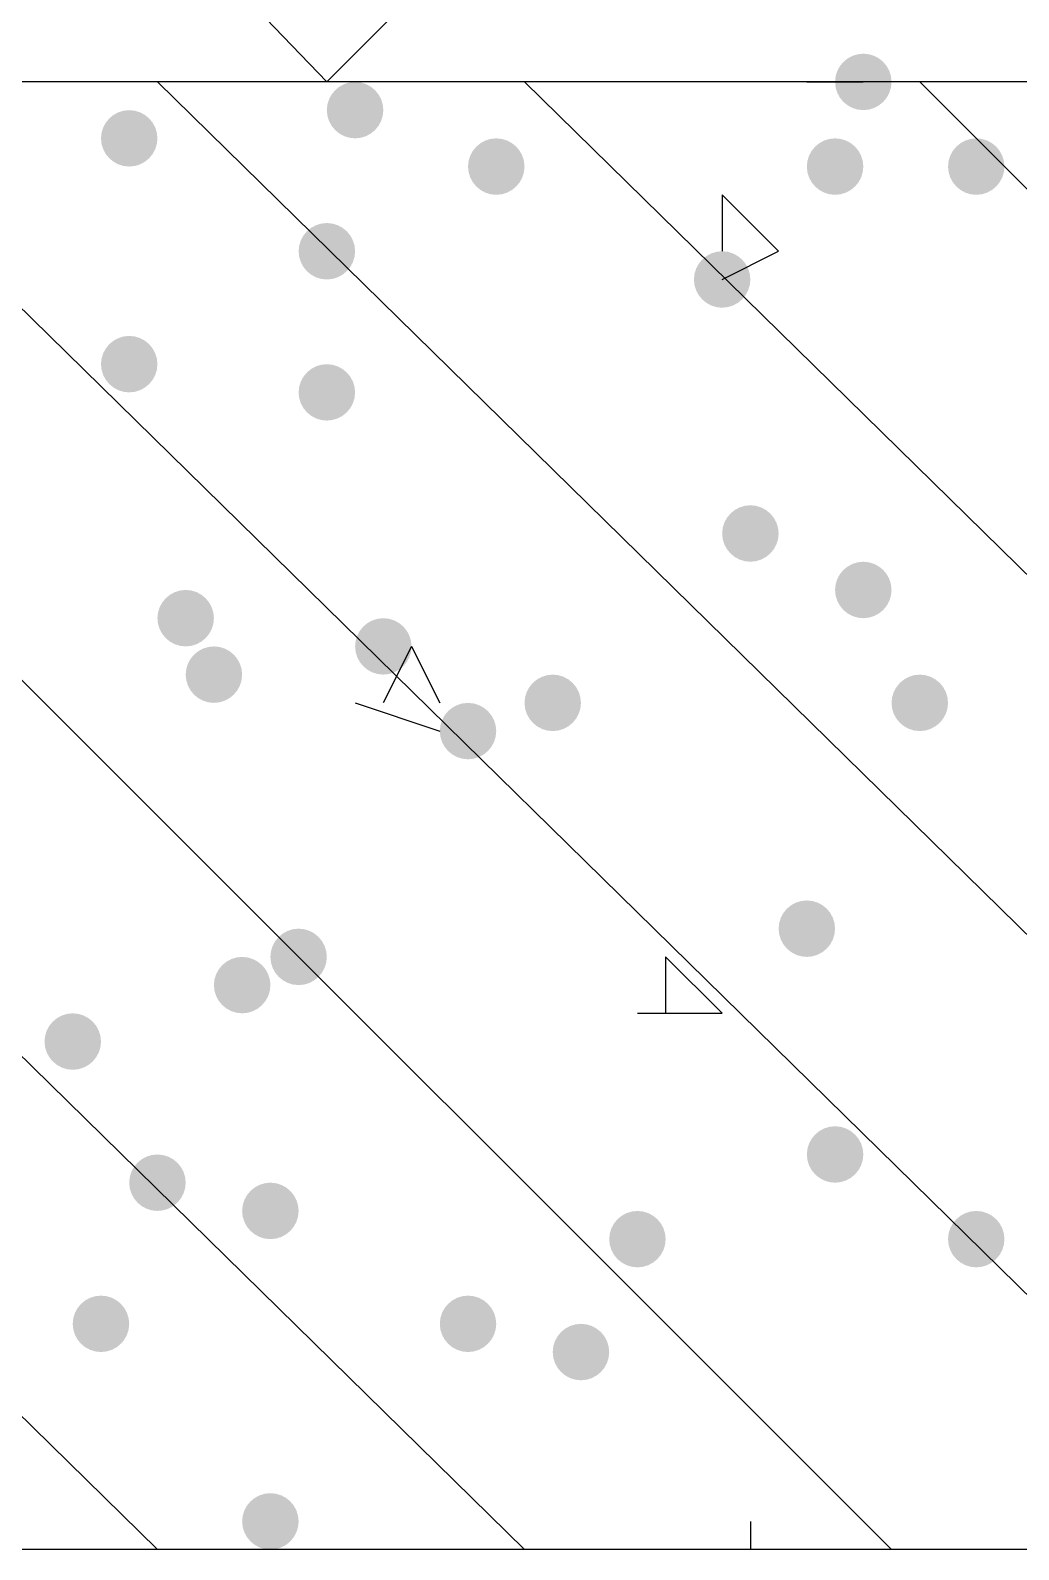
# Model space of a CAD drawing. Header units: inches. Extents: x 11 to 286, y 6 to 196.
# Drawn here: x 91.687 to 93.169, y 91.75 to 94.029 of the extents above; entities that cross this region are included whole.
import ezdxf

# ---------------------------------------------------------------- set-up
doc = ezdxf.new("R2010")
doc.units = ezdxf.units.IN
doc.header["$MEASUREMENT"] = 0
doc.layers.add('PDF_几何图形', color=7, linetype='Continuous')
doc.layers.add('PDF_实体填充', color=7, linetype='Continuous', true_color=0xffffff)

msp = doc.modelspace()

# ---------------------------------------------------------------- hatches: boundary and pattern name
at = {"layer": 'PDF_实体填充', "transparency": 33554559}
h = msp.add_hatch(color=7, dxfattribs=at)
edge = h.paths.add_edge_path(flags=0)
edge.add_spline(control_points=[(92.9781, 93.9518), (92.9781, 93.9285), (92.9591, 93.9094), (92.9358, 93.9094)], knot_values=[0, 0, 0, 0, 1, 1, 1, 1], degree=3, periodic=0)
edge.add_spline(control_points=[(92.9358, 93.9094), (92.9125, 93.9094), (92.8934, 93.9285), (92.8934, 93.9518)], knot_values=[0, 0, 0, 0, 1, 1, 1, 1], degree=3, periodic=0)
edge.add_line((92.8934, 93.9518), (92.8934, 93.9518))
edge.add_spline(control_points=[(92.8934, 93.9518), (92.8934, 93.9751), (92.9125, 93.9941), (92.9358, 93.9941)], knot_values=[0, 0, 0, 0, 1, 1, 1, 1], degree=3, periodic=0)
edge.add_spline(control_points=[(92.9358, 93.9941), (92.9591, 93.9941), (92.9781, 93.9751), (92.9781, 93.9518)], knot_values=[0, 0, 0, 0, 1, 1, 1, 1], degree=3, periodic=0)
edge.add_line((92.9781, 93.9518), (92.9781, 93.9518))
edge.add_line((92.9781, 93.9518), (92.9781, 93.9518))
h = msp.add_hatch(color=7, dxfattribs=at)
edge = h.paths.add_edge_path(flags=0)
edge.add_spline(control_points=[(92.2161, 93.9094), (92.2161, 93.8862), (92.1971, 93.8671), (92.1738, 93.8671)], knot_values=[0, 0, 0, 0, 1, 1, 1, 1], degree=3, periodic=0)
edge.add_spline(control_points=[(92.1738, 93.8671), (92.1505, 93.8671), (92.1314, 93.8862), (92.1314, 93.9094)], knot_values=[0, 0, 0, 0, 1, 1, 1, 1], degree=3, periodic=0)
edge.add_line((92.1314, 93.9094), (92.1314, 93.9094))
edge.add_spline(control_points=[(92.1314, 93.9094), (92.1314, 93.9327), (92.1505, 93.9518), (92.1738, 93.9518)], knot_values=[0, 0, 0, 0, 1, 1, 1, 1], degree=3, periodic=0)
edge.add_spline(control_points=[(92.1738, 93.9518), (92.1971, 93.9518), (92.2161, 93.9327), (92.2161, 93.9094)], knot_values=[0, 0, 0, 0, 1, 1, 1, 1], degree=3, periodic=0)
edge.add_line((92.2161, 93.9094), (92.2161, 93.9094))
edge.add_line((92.2161, 93.9094), (92.2161, 93.9094))
h = msp.add_hatch(color=7, dxfattribs=at)
edge = h.paths.add_edge_path(flags=0)
edge.add_spline(control_points=[(91.8774, 93.8671), (91.8774, 93.8438), (91.8584, 93.8248), (91.8351, 93.8248)], knot_values=[0, 0, 0, 0, 1, 1, 1, 1], degree=3, periodic=0)
edge.add_spline(control_points=[(91.8351, 93.8248), (91.8118, 93.8248), (91.7928, 93.8438), (91.7928, 93.8671)], knot_values=[0, 0, 0, 0, 1, 1, 1, 1], degree=3, periodic=0)
edge.add_line((91.7928, 93.8671), (91.7928, 93.8671))
edge.add_spline(control_points=[(91.7928, 93.8671), (91.7928, 93.8904), (91.8118, 93.9094), (91.8351, 93.9094)], knot_values=[0, 0, 0, 0, 1, 1, 1, 1], degree=3, periodic=0)
edge.add_spline(control_points=[(91.8351, 93.9094), (91.8584, 93.9094), (91.8774, 93.8904), (91.8774, 93.8671)], knot_values=[0, 0, 0, 0, 1, 1, 1, 1], degree=3, periodic=0)
edge.add_line((91.8774, 93.8671), (91.8774, 93.8671))
edge.add_line((91.8774, 93.8671), (91.8774, 93.8671))
h = msp.add_hatch(color=7, dxfattribs=at)
edge = h.paths.add_edge_path(flags=0)
edge.add_spline(control_points=[(92.4278, 93.8248), (92.4278, 93.8015), (92.4087, 93.7824), (92.3854, 93.7824)], knot_values=[0, 0, 0, 0, 1, 1, 1, 1], degree=3, periodic=0)
edge.add_spline(control_points=[(92.3854, 93.7824), (92.3622, 93.7824), (92.3431, 93.8015), (92.3431, 93.8248)], knot_values=[0, 0, 0, 0, 1, 1, 1, 1], degree=3, periodic=0)
edge.add_line((92.3431, 93.8248), (92.3431, 93.8248))
edge.add_spline(control_points=[(92.3431, 93.8248), (92.3431, 93.8481), (92.3622, 93.8671), (92.3854, 93.8671)], knot_values=[0, 0, 0, 0, 1, 1, 1, 1], degree=3, periodic=0)
edge.add_spline(control_points=[(92.3854, 93.8671), (92.4087, 93.8671), (92.4278, 93.8481), (92.4278, 93.8248)], knot_values=[0, 0, 0, 0, 1, 1, 1, 1], degree=3, periodic=0)
edge.add_line((92.4278, 93.8248), (92.4278, 93.8248))
edge.add_line((92.4278, 93.8248), (92.4278, 93.8248))
h = msp.add_hatch(color=7, dxfattribs=at)
edge = h.paths.add_edge_path(flags=0)
edge.add_spline(control_points=[(92.9358, 93.8248), (92.9358, 93.8015), (92.9167, 93.7824), (92.8934, 93.7824)], knot_values=[0, 0, 0, 0, 1, 1, 1, 1], degree=3, periodic=0)
edge.add_spline(control_points=[(92.8934, 93.7824), (92.8702, 93.7824), (92.8511, 93.8015), (92.8511, 93.8248)], knot_values=[0, 0, 0, 0, 1, 1, 1, 1], degree=3, periodic=0)
edge.add_line((92.8511, 93.8248), (92.8511, 93.8248))
edge.add_spline(control_points=[(92.8511, 93.8248), (92.8511, 93.8481), (92.8702, 93.8671), (92.8934, 93.8671)], knot_values=[0, 0, 0, 0, 1, 1, 1, 1], degree=3, periodic=0)
edge.add_spline(control_points=[(92.8934, 93.8671), (92.9167, 93.8671), (92.9358, 93.8481), (92.9358, 93.8248)], knot_values=[0, 0, 0, 0, 1, 1, 1, 1], degree=3, periodic=0)
edge.add_line((92.9358, 93.8248), (92.9358, 93.8248))
edge.add_line((92.9358, 93.8248), (92.9358, 93.8248))
h = msp.add_hatch(color=7, dxfattribs=at)
edge = h.paths.add_edge_path(flags=0)
edge.add_spline(control_points=[(93.1474, 93.8248), (93.1474, 93.8015), (93.1284, 93.7824), (93.1051, 93.7824)], knot_values=[0, 0, 0, 0, 1, 1, 1, 1], degree=3, periodic=0)
edge.add_spline(control_points=[(93.1051, 93.7824), (93.0818, 93.7824), (93.0628, 93.8015), (93.0628, 93.8248)], knot_values=[0, 0, 0, 0, 1, 1, 1, 1], degree=3, periodic=0)
edge.add_line((93.0628, 93.8248), (93.0628, 93.8248))
edge.add_spline(control_points=[(93.0628, 93.8248), (93.0628, 93.8481), (93.0818, 93.8671), (93.1051, 93.8671)], knot_values=[0, 0, 0, 0, 1, 1, 1, 1], degree=3, periodic=0)
edge.add_spline(control_points=[(93.1051, 93.8671), (93.1284, 93.8671), (93.1474, 93.8481), (93.1474, 93.8248)], knot_values=[0, 0, 0, 0, 1, 1, 1, 1], degree=3, periodic=0)
edge.add_line((93.1474, 93.8248), (93.1474, 93.8248))
edge.add_line((93.1474, 93.8248), (93.1474, 93.8248))
h = msp.add_hatch(color=7, dxfattribs=at)
edge = h.paths.add_edge_path(flags=0)
edge.add_spline(control_points=[(92.1738, 93.6978), (92.1738, 93.6745), (92.1547, 93.6554), (92.1314, 93.6554)], knot_values=[0, 0, 0, 0, 1, 1, 1, 1], degree=3, periodic=0)
edge.add_spline(control_points=[(92.1314, 93.6554), (92.1082, 93.6554), (92.0891, 93.6745), (92.0891, 93.6978)], knot_values=[0, 0, 0, 0, 1, 1, 1, 1], degree=3, periodic=0)
edge.add_line((92.0891, 93.6978), (92.0891, 93.6978))
edge.add_spline(control_points=[(92.0891, 93.6978), (92.0891, 93.7211), (92.1082, 93.7401), (92.1314, 93.7401)], knot_values=[0, 0, 0, 0, 1, 1, 1, 1], degree=3, periodic=0)
edge.add_spline(control_points=[(92.1314, 93.7401), (92.1547, 93.7401), (92.1738, 93.7211), (92.1738, 93.6978)], knot_values=[0, 0, 0, 0, 1, 1, 1, 1], degree=3, periodic=0)
edge.add_line((92.1738, 93.6978), (92.1738, 93.6978))
edge.add_line((92.1738, 93.6978), (92.1738, 93.6978))
h = msp.add_hatch(color=7, dxfattribs=at)
edge = h.paths.add_edge_path(flags=0)
edge.add_spline(control_points=[(92.7664, 93.6554), (92.7664, 93.6322), (92.7474, 93.6131), (92.7241, 93.6131)], knot_values=[0, 0, 0, 0, 1, 1, 1, 1], degree=3, periodic=0)
edge.add_spline(control_points=[(92.7241, 93.6131), (92.7008, 93.6131), (92.6818, 93.6322), (92.6818, 93.6554)], knot_values=[0, 0, 0, 0, 1, 1, 1, 1], degree=3, periodic=0)
edge.add_line((92.6818, 93.6554), (92.6818, 93.6554))
edge.add_spline(control_points=[(92.6818, 93.6554), (92.6818, 93.6787), (92.7008, 93.6978), (92.7241, 93.6978)], knot_values=[0, 0, 0, 0, 1, 1, 1, 1], degree=3, periodic=0)
edge.add_spline(control_points=[(92.7241, 93.6978), (92.7474, 93.6978), (92.7664, 93.6787), (92.7664, 93.6554)], knot_values=[0, 0, 0, 0, 1, 1, 1, 1], degree=3, periodic=0)
edge.add_line((92.7664, 93.6554), (92.7664, 93.6554))
edge.add_line((92.7664, 93.6554), (92.7664, 93.6554))
h = msp.add_hatch(color=7, dxfattribs=at)
edge = h.paths.add_edge_path(flags=0)
edge.add_spline(control_points=[(91.8774, 93.5284), (91.8774, 93.5052), (91.8584, 93.4861), (91.8351, 93.4861)], knot_values=[0, 0, 0, 0, 1, 1, 1, 1], degree=3, periodic=0)
edge.add_spline(control_points=[(91.8351, 93.4861), (91.8118, 93.4861), (91.7928, 93.5052), (91.7928, 93.5284)], knot_values=[0, 0, 0, 0, 1, 1, 1, 1], degree=3, periodic=0)
edge.add_line((91.7928, 93.5284), (91.7928, 93.5284))
edge.add_spline(control_points=[(91.7928, 93.5284), (91.7928, 93.5517), (91.8118, 93.5708), (91.8351, 93.5708)], knot_values=[0, 0, 0, 0, 1, 1, 1, 1], degree=3, periodic=0)
edge.add_spline(control_points=[(91.8351, 93.5708), (91.8584, 93.5708), (91.8774, 93.5517), (91.8774, 93.5284)], knot_values=[0, 0, 0, 0, 1, 1, 1, 1], degree=3, periodic=0)
edge.add_line((91.8774, 93.5284), (91.8774, 93.5284))
edge.add_line((91.8774, 93.5284), (91.8774, 93.5284))
h = msp.add_hatch(color=7, dxfattribs=at)
edge = h.paths.add_edge_path(flags=0)
edge.add_spline(control_points=[(92.1738, 93.4861), (92.1738, 93.4628), (92.1547, 93.4438), (92.1314, 93.4438)], knot_values=[0, 0, 0, 0, 1, 1, 1, 1], degree=3, periodic=0)
edge.add_spline(control_points=[(92.1314, 93.4438), (92.1082, 93.4438), (92.0891, 93.4628), (92.0891, 93.4861)], knot_values=[0, 0, 0, 0, 1, 1, 1, 1], degree=3, periodic=0)
edge.add_line((92.0891, 93.4861), (92.0891, 93.4861))
edge.add_spline(control_points=[(92.0891, 93.4861), (92.0891, 93.5094), (92.1082, 93.5284), (92.1314, 93.5284)], knot_values=[0, 0, 0, 0, 1, 1, 1, 1], degree=3, periodic=0)
edge.add_spline(control_points=[(92.1314, 93.5284), (92.1547, 93.5284), (92.1738, 93.5094), (92.1738, 93.4861)], knot_values=[0, 0, 0, 0, 1, 1, 1, 1], degree=3, periodic=0)
edge.add_line((92.1738, 93.4861), (92.1738, 93.4861))
edge.add_line((92.1738, 93.4861), (92.1738, 93.4861))
h = msp.add_hatch(color=7, dxfattribs=at)
edge = h.paths.add_edge_path(flags=0)
edge.add_spline(control_points=[(92.8088, 93.2744), (92.8088, 93.2512), (92.7897, 93.2321), (92.7664, 93.2321)], knot_values=[0, 0, 0, 0, 1, 1, 1, 1], degree=3, periodic=0)
edge.add_spline(control_points=[(92.7664, 93.2321), (92.7432, 93.2321), (92.7241, 93.2512), (92.7241, 93.2744)], knot_values=[0, 0, 0, 0, 1, 1, 1, 1], degree=3, periodic=0)
edge.add_line((92.7241, 93.2744), (92.7241, 93.2744))
edge.add_spline(control_points=[(92.7241, 93.2744), (92.7241, 93.2977), (92.7432, 93.3168), (92.7664, 93.3168)], knot_values=[0, 0, 0, 0, 1, 1, 1, 1], degree=3, periodic=0)
edge.add_spline(control_points=[(92.7664, 93.3168), (92.7897, 93.3168), (92.8088, 93.2977), (92.8088, 93.2744)], knot_values=[0, 0, 0, 0, 1, 1, 1, 1], degree=3, periodic=0)
edge.add_line((92.8088, 93.2744), (92.8088, 93.2744))
edge.add_line((92.8088, 93.2744), (92.8088, 93.2744))
h = msp.add_hatch(color=7, dxfattribs=at)
edge = h.paths.add_edge_path(flags=0)
edge.add_spline(control_points=[(92.9781, 93.1898), (92.9781, 93.1665), (92.9591, 93.1474), (92.9358, 93.1474)], knot_values=[0, 0, 0, 0, 1, 1, 1, 1], degree=3, periodic=0)
edge.add_spline(control_points=[(92.9358, 93.1474), (92.9125, 93.1474), (92.8934, 93.1665), (92.8934, 93.1898)], knot_values=[0, 0, 0, 0, 1, 1, 1, 1], degree=3, periodic=0)
edge.add_line((92.8934, 93.1898), (92.8934, 93.1898))
edge.add_spline(control_points=[(92.8934, 93.1898), (92.8934, 93.2131), (92.9125, 93.2321), (92.9358, 93.2321)], knot_values=[0, 0, 0, 0, 1, 1, 1, 1], degree=3, periodic=0)
edge.add_spline(control_points=[(92.9358, 93.2321), (92.9591, 93.2321), (92.9781, 93.2131), (92.9781, 93.1898)], knot_values=[0, 0, 0, 0, 1, 1, 1, 1], degree=3, periodic=0)
edge.add_line((92.9781, 93.1898), (92.9781, 93.1898))
edge.add_line((92.9781, 93.1898), (92.9781, 93.1898))
h = msp.add_hatch(color=7, dxfattribs=at)
edge = h.paths.add_edge_path(flags=0)
edge.add_spline(control_points=[(91.9621, 93.1474), (91.9621, 93.1242), (91.9431, 93.1051), (91.9198, 93.1051)], knot_values=[0, 0, 0, 0, 1, 1, 1, 1], degree=3, periodic=0)
edge.add_spline(control_points=[(91.9198, 93.1051), (91.8965, 93.1051), (91.8774, 93.1242), (91.8774, 93.1474)], knot_values=[0, 0, 0, 0, 1, 1, 1, 1], degree=3, periodic=0)
edge.add_line((91.8774, 93.1474), (91.8774, 93.1474))
edge.add_spline(control_points=[(91.8774, 93.1474), (91.8774, 93.1707), (91.8965, 93.1898), (91.9198, 93.1898)], knot_values=[0, 0, 0, 0, 1, 1, 1, 1], degree=3, periodic=0)
edge.add_spline(control_points=[(91.9198, 93.1898), (91.9431, 93.1898), (91.9621, 93.1707), (91.9621, 93.1474)], knot_values=[0, 0, 0, 0, 1, 1, 1, 1], degree=3, periodic=0)
edge.add_line((91.9621, 93.1474), (91.9621, 93.1474))
edge.add_line((91.9621, 93.1474), (91.9621, 93.1474))
h = msp.add_hatch(color=7, dxfattribs=at)
edge = h.paths.add_edge_path(flags=0)
edge.add_spline(control_points=[(92.2584, 93.1051), (92.2584, 93.0818), (92.2394, 93.0628), (92.2161, 93.0628)], knot_values=[0, 0, 0, 0, 1, 1, 1, 1], degree=3, periodic=0)
edge.add_spline(control_points=[(92.2161, 93.0628), (92.1928, 93.0628), (92.1738, 93.0818), (92.1738, 93.1051)], knot_values=[0, 0, 0, 0, 1, 1, 1, 1], degree=3, periodic=0)
edge.add_line((92.1738, 93.1051), (92.1738, 93.1051))
edge.add_spline(control_points=[(92.1738, 93.1051), (92.1738, 93.1284), (92.1928, 93.1474), (92.2161, 93.1474)], knot_values=[0, 0, 0, 0, 1, 1, 1, 1], degree=3, periodic=0)
edge.add_spline(control_points=[(92.2161, 93.1474), (92.2394, 93.1474), (92.2584, 93.1284), (92.2584, 93.1051)], knot_values=[0, 0, 0, 0, 1, 1, 1, 1], degree=3, periodic=0)
edge.add_line((92.2584, 93.1051), (92.2584, 93.1051))
edge.add_line((92.2584, 93.1051), (92.2584, 93.1051))
h = msp.add_hatch(color=7, dxfattribs=at)
edge = h.paths.add_edge_path(flags=0)
edge.add_spline(control_points=[(92.0044, 93.0628), (92.0044, 93.0395), (91.9854, 93.0204), (91.9621, 93.0204)], knot_values=[0, 0, 0, 0, 1, 1, 1, 1], degree=3, periodic=0)
edge.add_spline(control_points=[(91.9621, 93.0204), (91.9388, 93.0204), (91.9198, 93.0395), (91.9198, 93.0628)], knot_values=[0, 0, 0, 0, 1, 1, 1, 1], degree=3, periodic=0)
edge.add_line((91.9198, 93.0628), (91.9198, 93.0628))
edge.add_spline(control_points=[(91.9198, 93.0628), (91.9198, 93.0861), (91.9388, 93.1051), (91.9621, 93.1051)], knot_values=[0, 0, 0, 0, 1, 1, 1, 1], degree=3, periodic=0)
edge.add_spline(control_points=[(91.9621, 93.1051), (91.9854, 93.1051), (92.0044, 93.0861), (92.0044, 93.0628)], knot_values=[0, 0, 0, 0, 1, 1, 1, 1], degree=3, periodic=0)
edge.add_line((92.0044, 93.0628), (92.0044, 93.0628))
edge.add_line((92.0044, 93.0628), (92.0044, 93.0628))
h = msp.add_hatch(color=7, dxfattribs=at)
edge = h.paths.add_edge_path(flags=0)
edge.add_spline(control_points=[(92.5124, 93.0204), (92.5124, 92.9972), (92.4934, 92.9781), (92.4701, 92.9781)], knot_values=[0, 0, 0, 0, 1, 1, 1, 1], degree=3, periodic=0)
edge.add_spline(control_points=[(92.4701, 92.9781), (92.4468, 92.9781), (92.4278, 92.9972), (92.4278, 93.0204)], knot_values=[0, 0, 0, 0, 1, 1, 1, 1], degree=3, periodic=0)
edge.add_line((92.4278, 93.0204), (92.4278, 93.0204))
edge.add_spline(control_points=[(92.4278, 93.0204), (92.4278, 93.0437), (92.4468, 93.0628), (92.4701, 93.0628)], knot_values=[0, 0, 0, 0, 1, 1, 1, 1], degree=3, periodic=0)
edge.add_spline(control_points=[(92.4701, 93.0628), (92.4934, 93.0628), (92.5124, 93.0437), (92.5124, 93.0204)], knot_values=[0, 0, 0, 0, 1, 1, 1, 1], degree=3, periodic=0)
edge.add_line((92.5124, 93.0204), (92.5124, 93.0204))
edge.add_line((92.5124, 93.0204), (92.5124, 93.0204))
h = msp.add_hatch(color=7, dxfattribs=at)
edge = h.paths.add_edge_path(flags=0)
edge.add_spline(control_points=[(93.0628, 93.0204), (93.0628, 92.9972), (93.0437, 92.9781), (93.0204, 92.9781)], knot_values=[0, 0, 0, 0, 1, 1, 1, 1], degree=3, periodic=0)
edge.add_spline(control_points=[(93.0204, 92.9781), (92.9972, 92.9781), (92.9781, 92.9972), (92.9781, 93.0204)], knot_values=[0, 0, 0, 0, 1, 1, 1, 1], degree=3, periodic=0)
edge.add_line((92.9781, 93.0204), (92.9781, 93.0204))
edge.add_spline(control_points=[(92.9781, 93.0204), (92.9781, 93.0437), (92.9972, 93.0628), (93.0204, 93.0628)], knot_values=[0, 0, 0, 0, 1, 1, 1, 1], degree=3, periodic=0)
edge.add_spline(control_points=[(93.0204, 93.0628), (93.0437, 93.0628), (93.0628, 93.0437), (93.0628, 93.0204)], knot_values=[0, 0, 0, 0, 1, 1, 1, 1], degree=3, periodic=0)
edge.add_line((93.0628, 93.0204), (93.0628, 93.0204))
edge.add_line((93.0628, 93.0204), (93.0628, 93.0204))
h = msp.add_hatch(color=7, dxfattribs=at)
edge = h.paths.add_edge_path(flags=0)
edge.add_spline(control_points=[(92.3854, 92.9781), (92.3854, 92.9548), (92.3664, 92.9358), (92.3431, 92.9358)], knot_values=[0, 0, 0, 0, 1, 1, 1, 1], degree=3, periodic=0)
edge.add_spline(control_points=[(92.3431, 92.9358), (92.3198, 92.9358), (92.3008, 92.9548), (92.3008, 92.9781)], knot_values=[0, 0, 0, 0, 1, 1, 1, 1], degree=3, periodic=0)
edge.add_line((92.3008, 92.9781), (92.3008, 92.9781))
edge.add_spline(control_points=[(92.3008, 92.9781), (92.3008, 93.0014), (92.3198, 93.0204), (92.3431, 93.0204)], knot_values=[0, 0, 0, 0, 1, 1, 1, 1], degree=3, periodic=0)
edge.add_spline(control_points=[(92.3431, 93.0204), (92.3664, 93.0204), (92.3854, 93.0014), (92.3854, 92.9781)], knot_values=[0, 0, 0, 0, 1, 1, 1, 1], degree=3, periodic=0)
edge.add_line((92.3854, 92.9781), (92.3854, 92.9781))
edge.add_line((92.3854, 92.9781), (92.3854, 92.9781))
h = msp.add_hatch(color=7, dxfattribs=at)
edge = h.paths.add_edge_path(flags=0)
edge.add_spline(control_points=[(92.8934, 92.6818), (92.8934, 92.6585), (92.8744, 92.6394), (92.8511, 92.6394)], knot_values=[0, 0, 0, 0, 1, 1, 1, 1], degree=3, periodic=0)
edge.add_spline(control_points=[(92.8511, 92.6394), (92.8278, 92.6394), (92.8088, 92.6585), (92.8088, 92.6818)], knot_values=[0, 0, 0, 0, 1, 1, 1, 1], degree=3, periodic=0)
edge.add_line((92.8088, 92.6818), (92.8088, 92.6818))
edge.add_spline(control_points=[(92.8088, 92.6818), (92.8088, 92.7051), (92.8278, 92.7241), (92.8511, 92.7241)], knot_values=[0, 0, 0, 0, 1, 1, 1, 1], degree=3, periodic=0)
edge.add_spline(control_points=[(92.8511, 92.7241), (92.8744, 92.7241), (92.8934, 92.7051), (92.8934, 92.6818)], knot_values=[0, 0, 0, 0, 1, 1, 1, 1], degree=3, periodic=0)
edge.add_line((92.8934, 92.6818), (92.8934, 92.6818))
edge.add_line((92.8934, 92.6818), (92.8934, 92.6818))
h = msp.add_hatch(color=7, dxfattribs=at)
edge = h.paths.add_edge_path(flags=0)
edge.add_spline(control_points=[(92.1314, 92.6394), (92.1314, 92.6162), (92.1124, 92.5971), (92.0891, 92.5971)], knot_values=[0, 0, 0, 0, 1, 1, 1, 1], degree=3, periodic=0)
edge.add_spline(control_points=[(92.0891, 92.5971), (92.0658, 92.5971), (92.0468, 92.6162), (92.0468, 92.6394)], knot_values=[0, 0, 0, 0, 1, 1, 1, 1], degree=3, periodic=0)
edge.add_line((92.0468, 92.6394), (92.0468, 92.6394))
edge.add_spline(control_points=[(92.0468, 92.6394), (92.0468, 92.6627), (92.0658, 92.6818), (92.0891, 92.6818)], knot_values=[0, 0, 0, 0, 1, 1, 1, 1], degree=3, periodic=0)
edge.add_spline(control_points=[(92.0891, 92.6818), (92.1124, 92.6818), (92.1314, 92.6627), (92.1314, 92.6394)], knot_values=[0, 0, 0, 0, 1, 1, 1, 1], degree=3, periodic=0)
edge.add_line((92.1314, 92.6394), (92.1314, 92.6394))
edge.add_line((92.1314, 92.6394), (92.1314, 92.6394))
h = msp.add_hatch(color=7, dxfattribs=at)
edge = h.paths.add_edge_path(flags=0)
edge.add_spline(control_points=[(92.0468, 92.5971), (92.0468, 92.5738), (92.0277, 92.5548), (92.0044, 92.5548)], knot_values=[0, 0, 0, 0, 1, 1, 1, 1], degree=3, periodic=0)
edge.add_spline(control_points=[(92.0044, 92.5548), (91.9812, 92.5548), (91.9621, 92.5738), (91.9621, 92.5971)], knot_values=[0, 0, 0, 0, 1, 1, 1, 1], degree=3, periodic=0)
edge.add_line((91.9621, 92.5971), (91.9621, 92.5971))
edge.add_spline(control_points=[(91.9621, 92.5971), (91.9621, 92.6204), (91.9812, 92.6394), (92.0044, 92.6394)], knot_values=[0, 0, 0, 0, 1, 1, 1, 1], degree=3, periodic=0)
edge.add_spline(control_points=[(92.0044, 92.6394), (92.0277, 92.6394), (92.0468, 92.6204), (92.0468, 92.5971)], knot_values=[0, 0, 0, 0, 1, 1, 1, 1], degree=3, periodic=0)
edge.add_line((92.0468, 92.5971), (92.0468, 92.5971))
edge.add_line((92.0468, 92.5971), (92.0468, 92.5971))
h = msp.add_hatch(color=7, dxfattribs=at)
edge = h.paths.add_edge_path(flags=0)
edge.add_spline(control_points=[(91.7928, 92.5124), (91.7928, 92.4892), (91.7737, 92.4701), (91.7504, 92.4701)], knot_values=[0, 0, 0, 0, 1, 1, 1, 1], degree=3, periodic=0)
edge.add_spline(control_points=[(91.7504, 92.4701), (91.7272, 92.4701), (91.7081, 92.4892), (91.7081, 92.5124)], knot_values=[0, 0, 0, 0, 1, 1, 1, 1], degree=3, periodic=0)
edge.add_line((91.7081, 92.5124), (91.7081, 92.5124))
edge.add_spline(control_points=[(91.7081, 92.5124), (91.7081, 92.5357), (91.7272, 92.5548), (91.7504, 92.5548)], knot_values=[0, 0, 0, 0, 1, 1, 1, 1], degree=3, periodic=0)
edge.add_spline(control_points=[(91.7504, 92.5548), (91.7737, 92.5548), (91.7928, 92.5357), (91.7928, 92.5124)], knot_values=[0, 0, 0, 0, 1, 1, 1, 1], degree=3, periodic=0)
edge.add_line((91.7928, 92.5124), (91.7928, 92.5124))
edge.add_line((91.7928, 92.5124), (91.7928, 92.5124))
h = msp.add_hatch(color=7, dxfattribs=at)
edge = h.paths.add_edge_path(flags=0)
edge.add_spline(control_points=[(92.9358, 92.3431), (92.9358, 92.3198), (92.9167, 92.3008), (92.8934, 92.3008)], knot_values=[0, 0, 0, 0, 1, 1, 1, 1], degree=3, periodic=0)
edge.add_spline(control_points=[(92.8934, 92.3008), (92.8702, 92.3008), (92.8511, 92.3198), (92.8511, 92.3431)], knot_values=[0, 0, 0, 0, 1, 1, 1, 1], degree=3, periodic=0)
edge.add_line((92.8511, 92.3431), (92.8511, 92.3431))
edge.add_spline(control_points=[(92.8511, 92.3431), (92.8511, 92.3664), (92.8702, 92.3854), (92.8934, 92.3854)], knot_values=[0, 0, 0, 0, 1, 1, 1, 1], degree=3, periodic=0)
edge.add_spline(control_points=[(92.8934, 92.3854), (92.9167, 92.3854), (92.9358, 92.3664), (92.9358, 92.3431)], knot_values=[0, 0, 0, 0, 1, 1, 1, 1], degree=3, periodic=0)
edge.add_line((92.9358, 92.3431), (92.9358, 92.3431))
edge.add_line((92.9358, 92.3431), (92.9358, 92.3431))
h = msp.add_hatch(color=7, dxfattribs=at)
edge = h.paths.add_edge_path(flags=0)
edge.add_spline(control_points=[(91.9198, 92.3008), (91.9198, 92.2775), (91.9007, 92.2584), (91.8774, 92.2584)], knot_values=[0, 0, 0, 0, 1, 1, 1, 1], degree=3, periodic=0)
edge.add_spline(control_points=[(91.8774, 92.2584), (91.8542, 92.2584), (91.8351, 92.2775), (91.8351, 92.3008)], knot_values=[0, 0, 0, 0, 1, 1, 1, 1], degree=3, periodic=0)
edge.add_line((91.8351, 92.3008), (91.8351, 92.3008))
edge.add_spline(control_points=[(91.8351, 92.3008), (91.8351, 92.3241), (91.8542, 92.3431), (91.8774, 92.3431)], knot_values=[0, 0, 0, 0, 1, 1, 1, 1], degree=3, periodic=0)
edge.add_spline(control_points=[(91.8774, 92.3431), (91.9007, 92.3431), (91.9198, 92.3241), (91.9198, 92.3008)], knot_values=[0, 0, 0, 0, 1, 1, 1, 1], degree=3, periodic=0)
edge.add_line((91.9198, 92.3008), (91.9198, 92.3008))
edge.add_line((91.9198, 92.3008), (91.9198, 92.3008))
h = msp.add_hatch(color=7, dxfattribs=at)
edge = h.paths.add_edge_path(flags=0)
edge.add_spline(control_points=[(92.0891, 92.2584), (92.0891, 92.2352), (92.0701, 92.2161), (92.0468, 92.2161)], knot_values=[0, 0, 0, 0, 1, 1, 1, 1], degree=3, periodic=0)
edge.add_spline(control_points=[(92.0468, 92.2161), (92.0235, 92.2161), (92.0044, 92.2352), (92.0044, 92.2584)], knot_values=[0, 0, 0, 0, 1, 1, 1, 1], degree=3, periodic=0)
edge.add_line((92.0044, 92.2584), (92.0044, 92.2584))
edge.add_spline(control_points=[(92.0044, 92.2584), (92.0044, 92.2817), (92.0235, 92.3008), (92.0468, 92.3008)], knot_values=[0, 0, 0, 0, 1, 1, 1, 1], degree=3, periodic=0)
edge.add_spline(control_points=[(92.0468, 92.3008), (92.0701, 92.3008), (92.0891, 92.2817), (92.0891, 92.2584)], knot_values=[0, 0, 0, 0, 1, 1, 1, 1], degree=3, periodic=0)
edge.add_line((92.0891, 92.2584), (92.0891, 92.2584))
edge.add_line((92.0891, 92.2584), (92.0891, 92.2584))
h = msp.add_hatch(color=7, dxfattribs=at)
edge = h.paths.add_edge_path(flags=0)
edge.add_spline(control_points=[(92.6394, 92.2161), (92.6394, 92.1928), (92.6204, 92.1738), (92.5971, 92.1738)], knot_values=[0, 0, 0, 0, 1, 1, 1, 1], degree=3, periodic=0)
edge.add_spline(control_points=[(92.5971, 92.1738), (92.5738, 92.1738), (92.5548, 92.1928), (92.5548, 92.2161)], knot_values=[0, 0, 0, 0, 1, 1, 1, 1], degree=3, periodic=0)
edge.add_line((92.5548, 92.2161), (92.5548, 92.2161))
edge.add_spline(control_points=[(92.5548, 92.2161), (92.5548, 92.2394), (92.5738, 92.2584), (92.5971, 92.2584)], knot_values=[0, 0, 0, 0, 1, 1, 1, 1], degree=3, periodic=0)
edge.add_spline(control_points=[(92.5971, 92.2584), (92.6204, 92.2584), (92.6394, 92.2394), (92.6394, 92.2161)], knot_values=[0, 0, 0, 0, 1, 1, 1, 1], degree=3, periodic=0)
edge.add_line((92.6394, 92.2161), (92.6394, 92.2161))
edge.add_line((92.6394, 92.2161), (92.6394, 92.2161))
h = msp.add_hatch(color=7, dxfattribs=at)
edge = h.paths.add_edge_path(flags=0)
edge.add_spline(control_points=[(93.1474, 92.2161), (93.1474, 92.1928), (93.1284, 92.1738), (93.1051, 92.1738)], knot_values=[0, 0, 0, 0, 1, 1, 1, 1], degree=3, periodic=0)
edge.add_spline(control_points=[(93.1051, 92.1738), (93.0818, 92.1738), (93.0628, 92.1928), (93.0628, 92.2161)], knot_values=[0, 0, 0, 0, 1, 1, 1, 1], degree=3, periodic=0)
edge.add_line((93.0628, 92.2161), (93.0628, 92.2161))
edge.add_spline(control_points=[(93.0628, 92.2161), (93.0628, 92.2394), (93.0818, 92.2584), (93.1051, 92.2584)], knot_values=[0, 0, 0, 0, 1, 1, 1, 1], degree=3, periodic=0)
edge.add_spline(control_points=[(93.1051, 92.2584), (93.1284, 92.2584), (93.1474, 92.2394), (93.1474, 92.2161)], knot_values=[0, 0, 0, 0, 1, 1, 1, 1], degree=3, periodic=0)
edge.add_line((93.1474, 92.2161), (93.1474, 92.2161))
edge.add_line((93.1474, 92.2161), (93.1474, 92.2161))
h = msp.add_hatch(color=7, dxfattribs=at)
edge = h.paths.add_edge_path(flags=0)
edge.add_spline(control_points=[(91.8351, 92.0891), (91.8351, 92.0658), (91.8161, 92.0468), (91.7928, 92.0468)], knot_values=[0, 0, 0, 0, 1, 1, 1, 1], degree=3, periodic=0)
edge.add_spline(control_points=[(91.7928, 92.0468), (91.7695, 92.0468), (91.7504, 92.0658), (91.7504, 92.0891)], knot_values=[0, 0, 0, 0, 1, 1, 1, 1], degree=3, periodic=0)
edge.add_line((91.7504, 92.0891), (91.7504, 92.0891))
edge.add_spline(control_points=[(91.7504, 92.0891), (91.7504, 92.1124), (91.7695, 92.1314), (91.7928, 92.1314)], knot_values=[0, 0, 0, 0, 1, 1, 1, 1], degree=3, periodic=0)
edge.add_spline(control_points=[(91.7928, 92.1314), (91.8161, 92.1314), (91.8351, 92.1124), (91.8351, 92.0891)], knot_values=[0, 0, 0, 0, 1, 1, 1, 1], degree=3, periodic=0)
edge.add_line((91.8351, 92.0891), (91.8351, 92.0891))
edge.add_line((91.8351, 92.0891), (91.8351, 92.0891))
h = msp.add_hatch(color=7, dxfattribs=at)
edge = h.paths.add_edge_path(flags=0)
edge.add_spline(control_points=[(92.3854, 92.0891), (92.3854, 92.0658), (92.3664, 92.0468), (92.3431, 92.0468)], knot_values=[0, 0, 0, 0, 1, 1, 1, 1], degree=3, periodic=0)
edge.add_spline(control_points=[(92.3431, 92.0468), (92.3198, 92.0468), (92.3008, 92.0658), (92.3008, 92.0891)], knot_values=[0, 0, 0, 0, 1, 1, 1, 1], degree=3, periodic=0)
edge.add_line((92.3008, 92.0891), (92.3008, 92.0891))
edge.add_spline(control_points=[(92.3008, 92.0891), (92.3008, 92.1124), (92.3198, 92.1314), (92.3431, 92.1314)], knot_values=[0, 0, 0, 0, 1, 1, 1, 1], degree=3, periodic=0)
edge.add_spline(control_points=[(92.3431, 92.1314), (92.3664, 92.1314), (92.3854, 92.1124), (92.3854, 92.0891)], knot_values=[0, 0, 0, 0, 1, 1, 1, 1], degree=3, periodic=0)
edge.add_line((92.3854, 92.0891), (92.3854, 92.0891))
edge.add_line((92.3854, 92.0891), (92.3854, 92.0891))
h = msp.add_hatch(color=7, dxfattribs=at)
edge = h.paths.add_edge_path(flags=0)
edge.add_spline(control_points=[(92.5548, 92.0468), (92.5548, 92.0235), (92.5357, 92.0044), (92.5124, 92.0044)], knot_values=[0, 0, 0, 0, 1, 1, 1, 1], degree=3, periodic=0)
edge.add_spline(control_points=[(92.5124, 92.0044), (92.4892, 92.0044), (92.4701, 92.0235), (92.4701, 92.0468)], knot_values=[0, 0, 0, 0, 1, 1, 1, 1], degree=3, periodic=0)
edge.add_line((92.4701, 92.0468), (92.4701, 92.0468))
edge.add_spline(control_points=[(92.4701, 92.0468), (92.4701, 92.0701), (92.4892, 92.0891), (92.5124, 92.0891)], knot_values=[0, 0, 0, 0, 1, 1, 1, 1], degree=3, periodic=0)
edge.add_spline(control_points=[(92.5124, 92.0891), (92.5357, 92.0891), (92.5548, 92.0701), (92.5548, 92.0468)], knot_values=[0, 0, 0, 0, 1, 1, 1, 1], degree=3, periodic=0)
edge.add_line((92.5548, 92.0468), (92.5548, 92.0468))
edge.add_line((92.5548, 92.0468), (92.5548, 92.0468))
h = msp.add_hatch(color=7, dxfattribs=at)
edge = h.paths.add_edge_path(flags=0)
edge.add_spline(control_points=[(92.0891, 91.7928), (92.0891, 91.7695), (92.0701, 91.7504), (92.0468, 91.7504)], knot_values=[0, 0, 0, 0, 1, 1, 1, 1], degree=3, periodic=0)
edge.add_spline(control_points=[(92.0468, 91.7504), (92.0235, 91.7504), (92.0044, 91.7695), (92.0044, 91.7928)], knot_values=[0, 0, 0, 0, 1, 1, 1, 1], degree=3, periodic=0)
edge.add_line((92.0044, 91.7928), (92.0044, 91.7928))
edge.add_spline(control_points=[(92.0044, 91.7928), (92.0044, 91.8161), (92.0235, 91.8351), (92.0468, 91.8351)], knot_values=[0, 0, 0, 0, 1, 1, 1, 1], degree=3, periodic=0)
edge.add_spline(control_points=[(92.0468, 91.8351), (92.0701, 91.8351), (92.0891, 91.8161), (92.0891, 91.7928)], knot_values=[0, 0, 0, 0, 1, 1, 1, 1], degree=3, periodic=0)
edge.add_line((92.0891, 91.7928), (92.0891, 91.7928))
edge.add_line((92.0891, 91.7928), (92.0891, 91.7928))

# ---------------------------------------------------------------- linework, layer by layer
at = {"layer": 'PDF_几何图形'}
for p, q in [((121.7224, 93.9518), (82.5218, 93.9518)), ((89.6338, 93.9518), (91.8774, 91.7504)), ((90.1841, 93.9518), (92.4278, 91.7504)), ((90.7768, 93.9518), (92.9781, 91.7504)), ((91.3271, 93.9518), (93.5708, 91.7504)), ((91.8774, 93.9518), (94.1211, 91.7504)), ((92.4278, 93.9518), (94.6714, 91.7504)), ((92.8511, 93.9518), (92.9358, 93.9518)), ((93.0204, 93.9518), (95.2218, 91.7504)), ((92.7241, 93.7824), (92.8088, 93.6978)), ((92.7241, 93.7824), (92.7241, 93.6978)), ((92.7241, 93.6554), (92.8088, 93.6978)), ((92.2584, 93.1051), (92.2161, 93.0204)), ((92.2584, 93.1051), (92.3008, 93.0204)), ((92.1738, 93.0204), (92.3008, 92.9781)), ((92.6394, 92.6394), (92.7241, 92.5548)), ((92.6394, 92.6394), (92.6394, 92.5548)), ((92.5971, 92.5548), (92.7241, 92.5548)), ((92.7664, 91.7928), (92.7664, 91.7504)), ((92.7664, 91.7928), (92.7664, 91.7504)), ((121.7224, 91.7504), (84.6384, 91.7504))]:
    msp.add_line(p, q, dxfattribs=at)
msp.add_lwpolyline([(93.2744, 95.0948), (92.1314, 93.9518), (91.0308, 95.0948), (100.4288, 95.0948)], dxfattribs=at)

doc.saveas('drawing.dxf')
